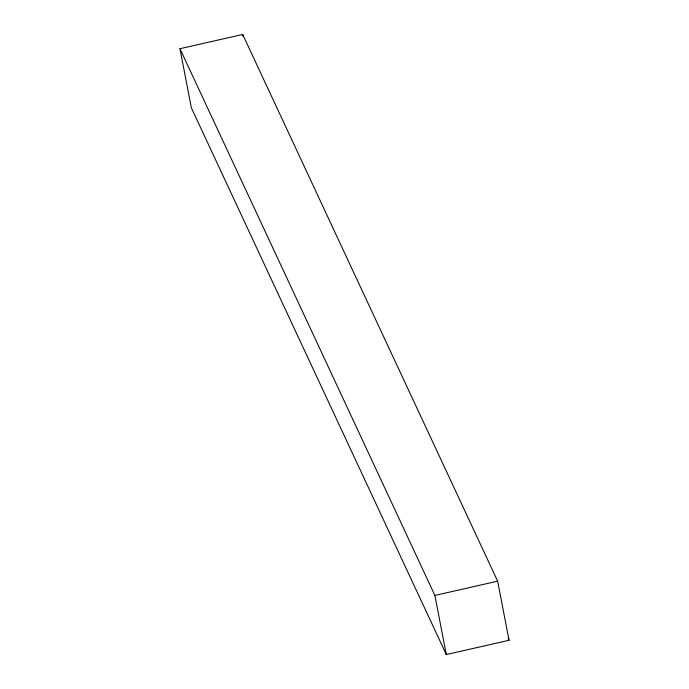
<?xml version="1.0" encoding="UTF-8"?>
<svg xmlns="http://www.w3.org/2000/svg" width="689" height="689" viewBox="0 0 689 689"><rect width="100%" height="100%" fill="white"/><g stroke="black" fill="none" stroke-linecap="round" stroke-linejoin="round"><path stroke-width="1.03" d="M179.95 48.712L242.7 34.45L497.639 581.171L509.05 640.288L446.3 654.55L191.361 107.828L179.95 48.712L434.888 595.434L446.3 654.55M434.888 595.434L497.639 581.171M508.146 638.333L509.05 640.288M242.7 34.45L243.105 36.56"/></g></svg>
